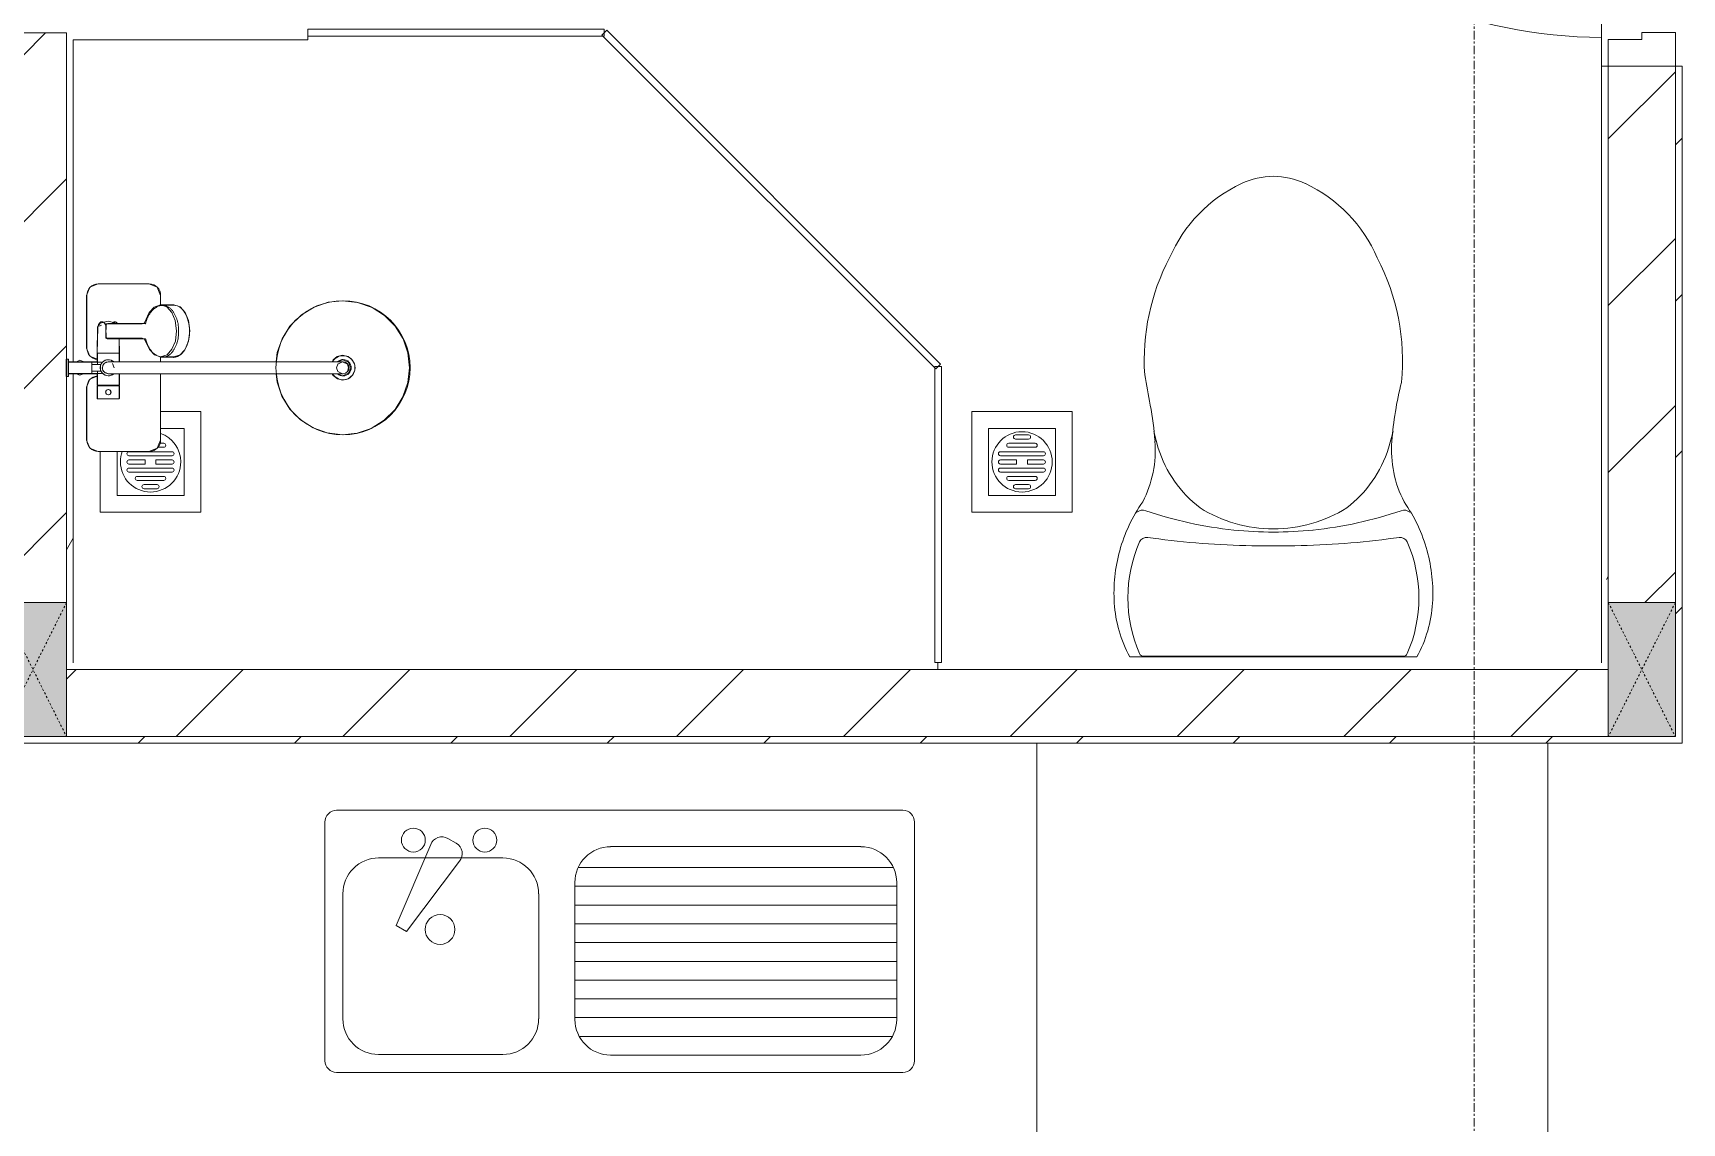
# Model space of a CAD drawing. Header units: millimetres. Extents: x 5357 to 259384, y -16348 to 109893.
# Drawn here: x 46703 to 49163, y 64260 to 65887 of the extents above; entities that cross this region are included whole.
import ezdxf

# ---------------------------------------------------------------- set-up
doc = ezdxf.new("R2010")
doc.units = ezdxf.units.MM
doc.linetypes.add('Dash', pattern=[6, 3, -3])
doc.linetypes.add('Grid Line', pattern=[22.225, 12.7, -3.175, 3.175, -3.175])
for name, color, linetype, lineweight in [('0-1', 7, 'Continuous', 5), ('A-DETL-GENF-1', 53, 'Continuous', 9), ('A-DOOR-1', 254, 'Continuous', 9), ('A-DOOR-2', 53, 'Continuous', 9), ('A-FLOR-1', 53, 'Continuous', 9), ('A-GLAZ-CURT-1', 254, 'Continuous', 9), ('A-GLAZ-CURT-2', 53, 'Continuous', 9), ('A-WALL-1', 9, 'Continuous', 18), ('A-WALL-2', 53, 'Continuous', 9), ('A-WALL-PATT-1', 10, 'Continuous', 9), ('A-WALL-PATT-2', 53, 'Continuous', 9), ('I-FURN', 30, 'Continuous', 9), ('I-FURN-1', 254, 'Continuous', 9), ('I-WALL-1', 9, 'Continuous', 18), ('I-WALL-2', 53, 'Continuous', 9), ('M-EQPM-1', 254, 'Continuous', 9), ('M-EQPM-2', 53, 'Continuous', 9), ('P-SANR-FIXT', 6, 'Continuous', 9), ('P-SANR-FIXT-1', 254, 'Continuous', 9), ('P-SANR-FIXT-2', 53, 'Continuous', 9), ('S-COLS-2', 9, 'Continuous', 18), ('S-COLS-3', 53, 'Continuous', 9), ('S-COLS-4', 254, 'Continuous', 9), ('S-COLS-HDLN-1', 53, 'Dash', 9), ('S-GRID-1', 1, 'Grid Line', 9)]:
    doc.layers.add(name, color=color, linetype=linetype, lineweight=lineweight)
pattern_1 = [(45, (0, 0), (-124.4508, 124.4508), [])]
pattern_2 = [(45, (0, 0), (-116.67262, 116.67262), [])]
pattern_3 = [(0, (0, 0), (894.08, 223.52), [73.762, -596.798, 73.762, -596.798, -3576.32]), (0, (0, 0), (894.08, 223.52), [-1341.12, 73.762, -1267.358, 73.762, -596.798, -1564.64]), (0, (0, 0), (894.08, 223.52), [-3352.8, 73.762, -373.278, 73.762, -1043.838]), (120, (335.28, 111.76), (-640.614, 662.536), [73.762, -596.798, 73.762, -4173.118]), (120, (335.28, 111.76), (-640.614, 662.536), [-744.322, -596.798, 73.762, -1267.358, -2235.2]), (120, (335.28, 111.76), (-640.614, 662.536), [-2682.24, 73.762, -596.798, 73.762, -1490.878]), (120, (335.28, 111.76), (-640.614, 662.536), [-3426.562, -373.278, 73.762, -1043.838]), (240, (447.04, 558.8), (-253.466, -886.056), [73.762, -596.798, 73.762, -4173.118]), (240, (447.04, 558.8), (-253.466, -886.056), [-744.322, -596.798, 73.762, -1267.358, -2235.2]), (240, (447.04, 558.8), (-253.466, -886.056), [-2682.24, 73.762, -596.798, 73.762, -1490.878]), (240, (447.04, 558.8), (-253.466, -886.056), [-3426.562, -373.278, 73.762, -1043.838])]

# ---------------------------------------------------------------- blocks, each defined once
blk = doc.blocks.new('DOOR_CW_01 CANH MO-PANEL KINH - DIG_02-800x2200-CỬA NHÔM KÍNH-401063-TKCS_MB CẢNH QUAN CÂY XANH')
at = {"layer": 'A-DETL-GENF-1'}
for p, q in [((-347, -182), (-347, -62)), ((-347, -62), (-307, -62)), ((-307, -62), (-307, -182)), ((-307, -182), (-347, -182)), ((-347, -196), (-341, -196)), ((-347, -638), (-347, -196)), ((-341, -196), (-341, -182)), ((-341, -182), (-313, -182)), ((-313, -182), (-313, -196)), ((-307, -196), (-313, -196)), ((-307, -196), (-307, -638)), ((-383.9, -611.2), (-377.3, -615.8)), ((-270.1, -611.2), (-276.7, -615.8)), ((-392, -637), (-392, -716.5)), ((-384, -699.5), (-384, -637)), ((-347, -638), (-341, -638)), ((-341, -652), (-341, -638)), ((-307, -638), (-313, -638)), ((-313, -638), (-313, -652)), ((-270, -699.5), (-270, -637)), ((-262, -637), (-262, -716.5)), ((-307, -652), (-347, -652)), ((-347, -652), (-347, -772)), ((-313, -652), (-341, -652)), ((-307, -772), (-307, -652)), ((-349, -703.5), (-380, -703.5)), ((-349, -692.2), (-349, -731.8)), ((-347, -692.2), (-349, -692.2)), ((-347, -692.2), (-347, -731.8)), ((-307, -692.2), (-307, -731.8)), ((-307, -692.2), (-305, -692.2)), ((-305, -692.2), (-305, -731.8)), ((-305, -703.5), (-274, -703.5)), ((-349, -720.5), (-388, -720.5)), ((-349, -731.8), (-347, -731.8)), ((-305, -731.8), (-307, -731.8)), ((-305, -720.5), (-266, -720.5)), ((-347, -772), (-307, -772))]:
    blk.add_line(p, q, dxfattribs=at)
blk.add_circle((-357, -60), 10, dxfattribs=at)
for centre, radius, start, end in [((-357, -60), 714, 268, 0), ((-347, -637), 45, 145, 180), ((-307, -637), 45, 360, 35), ((-347, -637), 37, 145, 180), ((-307, -637), 37, 0, 35), ((-380, -699.5), 4, 180, 270), ((-274, -699.5), 4, 270, 0), ((-388, -716.5), 4, 180, 270), ((-266, -716.5), 4, 270, 0)]:
    blk.add_arc(centre, radius, start, end, dxfattribs=at)
at = {"layer": 'A-DOOR-2'}
for p, q in [((-400, -50), (-400, 50)), ((-400, 50), (-350, 50)), ((-350, 50), (-350, 0)), ((350, 0), (350, 50)), ((350, 50), (400, 50)), ((400, 50), (400, -50)), ((-360, 0), (-360, -50)), ((-350, 0), (-360, 0)), ((360, 0), (350, 0)), ((360, -50), (360, 0)), ((-360, -50), (-400, -50)), ((-357, -50), (-332, -50)), ((400, -50), (360, -50))]:
    blk.add_line(p, q, dxfattribs=at)
blk = doc.blocks.new('TOILET - TOILET-348229-TKCS_MB CẢNH QUAN CÂY XANH')
at = {"layer": 'P-SANR-FIXT-2'}
for p, q in [((214.2, -19.1), (-214.2, -19.1)), ((194, -19.9), (-194, -19.9)), ((-171.7, -330.3), (-178.6, -355.5)), ((171.7, -330.3), (178.6, -355.5))]:
    blk.add_line(p, q, dxfattribs=at)
for centre, radius, start, end in [((-46.1, -111.1), 191.6, 151.2809, 176.4513), ((-9.8, -107.2), 207.3, 156.2862, 203.7138), ((-193.7, -26.4), 6.48, 92.3168, 156.2862), ((193.7, -26.4), 6.48, 23.7138, 87.6832), ((9.8, -107.2), 207.3, 336.2862, 23.7138), ((46.1, -111.1), 191.6, 3.5487, 28.7191), ((1.9, -114.1), 239.7, 176.4513, 195.2961), ((-1.9, -114.1), 239.7, 344.7039, 3.5487), ((-4, -115.7), 233.6, 195.2961, 215.2147), ((-189.1, -185.5), 11.7, 205.4105, 277.5788), ((178.9, -2951.3), 2778.4, 97.2351, 97.5788), ((-14.3, -1400.4), 1215.6, 90.3974, 97.407), ((0, -3462.8), 3278, 89.6026, 90.3974), ((14.3, -1400.4), 1215.6, 82.593, 89.6026), ((-178.9, -2951.3), 2778.4, 82.4212, 82.7649), ((189.1, -185.5), 11.7, 262.4212, 334.5895), ((4, -115.7), 233.6, 324.7853, 344.7039), ((0.6, -792.1), 586.9, 95.8322, 108.9927), ((0, -416), 206.1, 90, 122.0732), ((0, -786.7), 581.5, 84.1678, 95.8322), ((0, -416), 206.1, 57.9268, 90), ((-0.6, -792.1), 586.9, 71.0073, 84.1678), ((-195, -224.1), 13.8, 230.6724, 288.9927), ((-0.4, -384), 179.5, 127.4036, 162.5964), ((0.4, -384), 179.5, 17.4036, 52.5964), ((195, -224.1), 13.8, 251.0073, 309.3276), ((-343.5, -327.4), 167.3, 355.4559, 27.38), ((343.5, -327.4), 167.3, 152.62, 184.5441), ((-719.2, -297.5), 544.3, 346.0536, 355.4559), ((719.2, -297.5), 544.3, 184.5441, 190.2879), ((-1948.3, -805.1), 2171.2, 9.681, 10.8949), ((137.1, -461.2), 329.8, 174.3487, 207.6878), ((-137.1, -461.2), 329.8, 332.3122, 3.6835), ((45.1, -528.6), 217.6, 203.2216, 244.7718), ((-45.1, -528.6), 217.6, 295.2282, 336.7784), ((0, -624.4), 111.7, 244.7718, 295.2282)]:
    blk.add_arc(centre, radius, start, end, dxfattribs=at)
blk = doc.blocks.new('HE BEP A - HE BEP A-V20-TKCS_MB CẢNH QUAN CÂY XANH')
at = {"layer": 'I-FURN'}
for p, q in [((3.5, -605.3), (3.5, -11)), ((765.9, -11), (765.9, -605.3)), ((765.9, -11), (765.9, -605.3)), ((1810.5, -114.2), (965.9, -114.2)), ((948.4, -131.7), (948.4, -487.8)), ((1028.4, -139.9), (1401.8, -139.9)), ((1562.5, -140.8), (1747.9, -140.8)), ((1828, -487.8), (1828, -131.7)), ((981.5, -167.9), (1448.7, -167.9)), ((975, -397.7), (975, -193.3)), ((975, -195.9), (1455.1, -195.9)), ((1455.1, -193.3), (1455.1, -397.7)), ((1509.1, -380.9), (1509.1, -194.2)), ((1801.3, -194.2), (1801.3, -380.9)), ((975, -223.9), (1455.1, -223.9)), ((975, -251.9), (1455.1, -251.9)), ((975, -279.9), (1455.1, -279.9)), ((975, -307.9), (1455.1, -307.9)), ((975, -335.9), (1455.1, -335.9)), ((1706.2, -324.4), (1627.3, -429.4)), ((1670.1, -454.1), (1721.6, -333.3)), ((1721.6, -333.3), (1706.2, -324.4)), ((975, -363.9), (1455.1, -363.9)), ((975, -391.9), (1455.1, -391.9)), ((979.9, -419.9), (1450.3, -419.9)), ((1747.9, -434.2), (1562.5, -434.2)), ((1401.8, -451.1), (1028.4, -451.1)), ((1644.6, -463.3), (1632.2, -456.1)), ((965.9, -505.3), (1810.5, -505.3))]:
    blk.add_line(p, q, dxfattribs=at)
for centre, radius in [((1656.3, -327.5), 22.2), ((1589.4, -460.9), 17.8), ((1696.1, -460.9), 17.8)]:
    blk.add_circle(centre, radius, dxfattribs=at)
for centre, radius, start, end in [((965.9, -131.7), 17.5, 90, 180), ((1810.5, -131.7), 17.5, 0, 90), ((1028.4, -193.3), 53.3, 90, 180), ((1401.8, -193.3), 53.3, 0, 90), ((1562.5, -194.2), 53.3, 90, 180), ((1747.9, -194.2), 53.3, 0, 90), ((1562.5, -380.9), 53.3, 180, 270), ((1747.9, -380.9), 53.3, 270, 0), ((1028.4, -397.7), 53.3, 180, 270), ((1401.8, -397.7), 53.3, 270, 0), ((1641, -440.7), 17.8, 140.5382, 240.0479), ((1653.4, -447.9), 17.8, 240.0479, 339.4621), ((965.9, -487.8), 17.5, 180, 270), ((1810.5, -487.8), 17.5, 270, 0)]:
    blk.add_arc(centre, radius, start, end, dxfattribs=at)
at = {"layer": 'I-FURN-1'}
blk.add_line((3.5, -605.3), (3.5, -11), dxfattribs=at)
blk = doc.blocks.new('93925000_0001 - 93925000_top_dwg_93925000_T-348115-TKCS_MB CẢNH QUAN CÂY XANH')
at = {"layer": 'P-SANR-FIXT'}
for p, q in [((-125, -47.4), (-125, -123.4)), ((-29.3, -30.4), (-108, -30.4)), ((-46.3, -78.4), (-46.3, -46.7)), ((-27.2, -47.1), (-26.1, -47.1)), ((21.5, -45.9), (60.6, -46.7)), ((29.3, -30.4), (108, -30.4)), ((125, -47.4), (125, -123.4)), ((-9, -412.5), (-9, -62.5)), ((9, -62.5), (9, -412.5)), ((43, -64.7), (43, -117.7)), ((65.8, -117.7), (65.8, -64.7)), ((-27.2, -77.9), (-26.1, -77.9)), ((43, -78.7), (21.5, -79.2)), ((42.7, -117.9), (42.7, -117.9)), ((43.2, -117.6), (43.2, -117.5)), ((65.6, -117.5), (65.6, -117.6)), ((66.1, -117.9), (66.1, -117.9)), ((-108, -140.4), (-9, -140.4)), ((9, -140.4), (16.1, -140.4)), ((15.4, -159.1), (15.8, -143.3)), ((108, -140.4), (92.7, -140.4)), ((93, -143.3), (93.4, -159.1))]:
    blk.add_line(p, q, dxfattribs=at)
at = {"layer": 'P-SANR-FIXT', "flags": 128}
for points in [[(-45.8, -46.1), (-27.2, -46.1), (-27.2, -78.9), (-45.8, -78.9)], [(-26.1, -46), (-26.1, -78.9), (-9, -79)], [(21.5, -47.4), (21.5, -79.1), (9, -79)]]:
    blk.add_lwpolyline(points, dxfattribs=at)
at = {"layer": 'P-SANR-FIXT'}
for centre, radius in [((-36.5, -62.5), 3.95), ((0, -412.5), 100)]:
    blk.add_circle(centre, radius, dxfattribs=at)
for centre, radius, start, end in [((-108, -47.4), 17, 90, 180), ((-45.8, -46.6), 0.5, 90, 180), ((-29.3, -47.4), 17, 4.7626, 90), ((29.3, -47.4), 17, 90, 175.2374), ((59.7, -57.1), 10.5, 38.6491, 85.492), ((108, -47.4), 17, 360, 90), ((0, -62.5), 12, 318.5904, 221.4096), ((0, -62.5), 9, 90, 180.0008), ((0, -62.5), 9, 360, 90), ((45.7, -61.8), 2.59, 155.1929, 175.7071), ((45.9, -61.8), 2.75, 130.8294, 155.1929), ((46.1, -62.1), 3.08, 110.5459, 130.8294), ((54.4, -334.8), 275.9, 88.2683, 91.7343), ((-11.1, -67.1), 76.9, 1.7693, 4.1075), ((65.2, -72.4), 3.46, 323.2522, 79.3541), ((-45.8, -78.4), 0.5, 180, 270), ((50.6, -157.9), 40.5, 119.697, 121.1761), ((51, -158.7), 41.5, 117.0276, 119.7085), ((52.2, -161.1), 44.1, 113.3199, 117.0258), ((51.7, -159.9), 42.8, 109.7779, 113.2977), ((52.5, -162.2), 45.2, 106.1472, 109.7766), ((53.2, -164.5), 47.7, 103.9355, 106.1665), ((39.1, -108.2), 10.4, 284.3956, 285.5116), ((40.8, -114.2), 4.19, 285.5116, 289.9665), ((40.2, -112.5), 6, 289.9665, 292.7061), ((41.4, -115.3), 2.96, 292.7061, 296.5405), ((41.3, -115.1), 3.16, 296.9591, 300.8286), ((41.8, -115.8), 2.26, 300.8286, 305.287), ((42.1, -116.4), 1.64, 305.287, 309.9326), ((42.6, -116.9), 0.906, 309.9326, 315.24), ((66.5, -116.6), 1.39, 229.6335, 235.1234), ((66.3, -116.8), 1.08, 225.1702, 229.6335), ((67.3, -115.4), 2.79, 235.1234, 238.7439), ((67.2, -115.6), 2.6, 238.7439, 243.4573), ((67.8, -114.4), 3.89, 243.9189, 246.8313), ((68.1, -113.8), 4.52, 246.843, 250.4792), ((68.3, -113.2), 5.24, 250.478, 254.0406), ((68.5, -112.7), 5.75, 254.0357, 256.0561), ((55.4, -165.2), 48.4, 73.8659, 76.0481), ((56.2, -162.4), 45.5, 70.241, 73.86), ((57.4, -159.2), 42.1, 66.6693, 70.2637), ((56.5, -161.3), 44.3, 62.9815, 66.6728), ((58, -158.4), 41.1, 60.2783, 62.9855), ((57.7, -158.9), 41.7, 58.8444, 60.2824), ((-108, -123.4), 17, 180, 270), ((32.6, -143.6), 16.9, 172.414, 179.1297), ((33.7, -143.7), 17.9, 164.9525, 172.4168), ((35.2, -144.2), 19.5, 157.9614, 164.9563), ((37.1, -144.9), 21.6, 151.4775, 157.9654), ((39.3, -146.1), 24, 145.4892, 151.4815), ((41.5, -147.6), 26.8, 139.9517, 145.4927), ((43.6, -149.4), 29.5, 134.7867, 139.9744), ((46.2, -152), 33.2, 130.0223, 134.7808), ((47.7, -153.8), 35.5, 125.4414, 130.0144), ((49.9, -156.8), 39.2, 121.1773, 125.4365), ((59.2, -156.4), 38.7, 54.5377, 58.8482), ((60.9, -154), 35.8, 50.0034, 54.5405), ((62.8, -151.7), 32.8, 45.1921, 50.0042), ((65, -149.6), 29.8, 40.0487, 45.1896), ((87.6, -128.4), 1.5, 180, 187.5386), ((87.6, -128.4), 1.5, 258.6057, 270), ((67.2, -147.7), 26.8, 34.5125, 40.0422), ((69.4, -146.2), 24.2, 28.5363, 34.4919), ((73.8, -143.9), 19.2, 21.6374, 28.9183), ((71.2, -145), 22.1, 15.4436, 21.6374), ((76.8, -143.4), 16.2, 7.1859, 15.4436), ((73.9, -143.8), 19.1, 1.2699, 7.1859), ((108, -123.4), 17, 270, 360), ((32.7, -159), 17.3, 181.3198, 222.2619), ((76, -159), 17.4, 317.3098, 358.6393), ((54.2, -123), 60.6, 259.1395, 270.1494), ((54.2, -119.5), 64.1, 270.1494, 280.3637), ((0, -412.5), 18, 120.2491, 59.7509), ((0, -412.5), 12.2, 137.7946, 42.2054), ((0, -412.5), 9, 180, 0)]:
    blk.add_arc(centre, radius, start, end, dxfattribs=at)
for points, degree in [([(-12.9, 0), (-12.9, -1.5), (-12.9, -3)], 2), ([(12.9, 0), (0, 0), (-12.8, 0)], 2), ([(12.8, 0), (12.9, 0), (12.9, 0)], 2), ([(12.9, 0), (12.9, -1.5), (12.9, -3)], 2), ([(-12.9, -3), (0, -3), (12.8, -3)], 2), ([(-12.8, -3), (-12.9, -3), (-12.9, -3)], 2), ([(-8.5, -3.8), (-8.5, -20.9), (-8.5, -38)], 2), ([(8.5, -3.8), (8.5, -20.9), (8.5, -38)], 2), ([(-5, -46), (-15.5, -46), (-26.1, -46)], 2), ([(-8.5, -38), (0, -38), (8.5, -38)], 2), ([(-5, -38), (-5, -44.8), (-5, -51.6)], 2), ([(5, -38), (5, -44.8), (5, -51.6)], 2), ([(5, -46), (13.3, -46), (21.5, -46)], 2), ([(43.2, -61.6), (43.1, -62.2), (43.3, -62.8), (43, -63.5), (43, -64.1), (43, -64.7)], 5), ([(46.1, -59), (45.8, -59), (45.6, -59), (45.4, -59.1), (45.2, -59.1), (45, -59.2)], 5), ([(65.6, -61.6), (65.6, -60.8), (65.5, -60), (64.3, -59), (63.5, -59), (62.7, -59)], 5), ([(42.8, -182.5), (33, -180.6), (24.7, -176.4), (19.9, -170.7)], 3), ([(88.8, -170.8), (83.9, -176.5), (75.6, -180.7), (65.8, -182.5)], 3)]:
    blk.add_open_spline(points, degree=degree, dxfattribs=at)
for points, weights in [([(-9.3, -3), (-8.5, -3), (-8.5, -3.8)], [1, 0.707106775639, 1]), ([(9.3, -3), (8.5, -3), (8.5, -3.8)], [1, 0.707106765177, 1]), ([(21.5, -45.9), (21.5, -45.7), (21.5, -47.4)], [0.874147445041, 0.908470869121, 1]), ([(67.9, -74.4), (66.9, -75.7), (65.8, -76.4)], [1, 0.991614392871, 1]), ([(54.4, -167.3), (15.8, -167.3), (15.8, -143.6)], [1, 0.707106781187, 1]), ([(93, -143.6), (93, -167.3), (54.4, -167.3)], [1, 0.707106781187, 1])]:
    blk.add_rational_spline(points, weights, degree=2, dxfattribs=at)
blk.add_open_spline([(68, -50.6), (68.4, -51.1), (68.6, -51.7), (68.7, -53.5), (68.2, -54.7), (66.1, -57), (64.6, -58.1), (62.7, -59)], degree=3, knots=[0.3623591, 0.3623591, 0.3623591, 0.3623591, 0.4991435, 0.4991435, 0.7494159, 0.7494159, 0.9564651, 0.9564651, 0.9564651, 0.9564651], dxfattribs=at)
blk = doc.blocks.new('93925000_0001 - 93925000_top_dwg-348114-TKCS_MB CẢNH QUAN CÂY XANH')
blk.add_blockref('93925000_0001 - 93925000_top_dwg_93925000_T-348115-TKCS_MB CẢNH QUAN CÂY XANH', (0, 0))
blk = doc.blocks.new('93925000_0001 - 93925000_3D_low_dwg-348120-TKCS_MB CẢNH QUAN CÂY XANH')
at = {"layer": 'P-SANR-FIXT'}
for p, q in [((-13, 0.4), (-12.1, 0.4)), ((-13, 0.4), (-11.6, 0.4)), ((-13, 0.4), (-12.1, 0.4)), ((-13, 0.4), (-11.6, 0.4)), ((-13, -2.4), (-13, 0.4)), ((-13, -2.4), (-13, 0.4)), ((-12.1, 0.4), (-9.1, 0.4)), ((-12.1, 0.4), (-9.1, 0.4)), ((-8, 0.4), (-11.6, 0.4)), ((-8, 0.4), (-11.6, 0.4)), ((-9.1, 0.4), (-5, 0.4)), ((-9.1, 0.4), (-5, 0.4)), ((-2.7, 0.4), (-8, 0.4)), ((-2.7, 0.4), (-8, 0.4)), ((-5, 0.4), (0, 0.4)), ((-5, 0.4), (0, 0.4)), ((2.9, 0.4), (-2.7, 0.4)), ((2.9, 0.4), (-2.7, 0.4)), ((0, 0.4), (5.1, 0.4)), ((0, 0.4), (5.1, 0.4)), ((8.2, 0.4), (2.9, 0.4)), ((8.2, 0.4), (2.9, 0.4)), ((5.1, 0.4), (9, 0.4)), ((5.1, 0.4), (9, 0.4)), ((11.6, 0.4), (8.2, 0.4)), ((11.6, 0.4), (8.2, 0.4)), ((9, 0.4), (12, 0.4)), ((9, 0.4), (12, 0.4)), ((13, 0.4), (11.6, 0.4)), ((13, 0.4), (11.6, 0.4)), ((12, 0.4), (13, 0.4)), ((12, 0.4), (13, 0.4)), ((13, -2.4), (13, 0.4)), ((13, -2.4), (13, 0.4)), ((-12.1, -2.4), (-13, -2.4)), ((-13, -2.4), (-11.6, -2.4)), ((-12.1, -2.4), (-13, -2.4)), ((-13, -2.4), (-11.6, -2.4)), ((-9.1, -2.4), (-12.1, -2.4)), ((-9.1, -2.4), (-12.1, -2.4)), ((-11.6, -2.4), (-8.5, -2.4)), ((-11.6, -2.4), (-8.9, -2.4)), ((-11.1, -20.1), (-8.9, -14.6)), ((-8.9, -25.2), (-11.1, -20.1)), ((-5, -2.4), (-9.1, -2.4)), ((-8.9, -45.6), (-8.9, -2.4)), ((-6.1, -2.4), (-8.5, -2.4)), ((-8.5, -52.2), (-8.5, -2.4)), ((-0.3, -2.4), (-6.1, -2.4)), ((0, -2.4), (-5, -2.4)), ((-0.3, -2.4), (6.1, -2.4)), ((5.1, -2.4), (0, -2.4)), ((5.1, -2.4), (9, -2.4)), ((6.1, -2.4), (8.5, -2.4)), ((11.6, -2.4), (8.5, -2.4)), ((8.5, -2.4), (8.5, -52.2)), ((8.9, -2.4), (8.9, -45.6)), ((11.6, -2.4), (8.9, -2.4)), ((11.1, -20.1), (8.9, -15)), ((8.9, -25.6), (11.1, -20.1)), ((9, -2.4), (12, -2.4)), ((9, -2.4), (12, -2.4)), ((13, -2.4), (11.6, -2.4)), ((13, -2.4), (11.6, -2.4)), ((12, -2.4), (13, -2.4)), ((12, -2.4), (13, -2.4)), ((-125, -47), (-120, -35)), ((-120, -35), (-125, -47)), ((-125, -123), (-125, -47)), ((-125, -47), (-125, -123)), ((-120, -35), (-108, -30)), ((-108, -30), (-120, -35)), ((-108, -30), (-29.2, -30)), ((-29.2, -30), (-108, -30)), ((-46.3, -45.7), (-27.2, -45.6)), ((-46.3, -46.9), (-46.3, -45.7)), ((-46.3, -45.7), (-46.3, -46.9)), ((-46.3, -50.5), (-46.3, -46.9)), ((-29.2, -30), (-17.2, -35)), ((-17.2, -35), (-29.2, -30)), ((-27.2, -46.8), (-27.2, -45.6)), ((-27.2, -45.6), (-27.2, -46.8)), ((-27.2, -46.8), (-27.2, -50.4)), ((-26.1, -46.8), (-26.1, -45.6)), ((-8.5, -45.6), (-26.1, -45.6)), ((-26.1, -46.8), (-26.1, -50.4)), ((-17.2, -35), (-12.8, -45.6)), ((-12.8, -45.6), (-17.2, -35)), ((21.5, -45.6), (8.5, -45.6)), ((17.2, -35), (12.8, -45.6)), ((12.8, -45.6), (17.2, -35)), ((17.2, -35), (29.2, -30)), ((17.2, -35), (29.2, -30)), ((21.5, -45.6), (60.6, -46.1)), ((21.5, -46.8), (21.5, -45.6)), ((21.5, -46.8), (21.5, -50.4)), ((29.2, -30), (108, -30)), ((108, -30), (29.2, -30)), ((60.6, -46.1), (66.7, -50.3)), ((108, -30), (120, -35)), ((120, -35), (108, -30)), ((120, -35), (125, -47)), ((125, -47), (120, -35)), ((125, -47), (125, -123)), ((125, -123), (125, -47)), ((-46.3, -50.5), (-46.3, -56.1)), ((-46.3, -56.1), (-46.3, -62.1)), ((-46.3, -68.1), (-46.3, -62.1)), ((-46.3, -73.7), (-46.3, -68.1)), ((-46.3, -77.3), (-46.3, -73.7)), ((-40.5, -62.1), (-39.4, -59.4)), ((-40.5, -62.1), (-39.3, -64.9)), ((-36.6, -58.1), (-39.4, -59.4)), ((-36.5, -66.1), (-39.3, -64.9)), ((-36.6, -58.1), (-33.6, -59.3)), ((-33.6, -64.8), (-36.5, -66.1)), ((-33.6, -59.3), (-32.5, -62.1)), ((-33.6, -64.8), (-32.5, -62.1)), ((-27.2, -56), (-27.2, -50.4)), ((-27.2, -62.1), (-27.2, -56)), ((-27.2, -68.2), (-27.2, -62.1)), ((-27.2, -73.8), (-27.2, -68.2)), ((-27.2, -77.4), (-27.2, -73.8)), ((-26.1, -56), (-26.1, -50.4)), ((-26.1, -62.1), (-26.1, -56)), ((-26.1, -68.2), (-26.1, -62.1)), ((-26.1, -73.8), (-26.1, -68.2)), ((-26.1, -77.4), (-26.1, -73.8)), ((-11.1, -57.5), (-12, -62.1)), ((-11.2, -57.7), (-12, -62.1)), ((-12, -62.1), (-11.2, -66.5)), ((-12, -62.1), (-11.2, -66.5)), ((-8.5, -53.6), (-11.2, -57.7)), ((-8.5, -53.6), (-11.2, -57.7)), ((-11.1, -57.5), (-11.2, -57.7)), ((-11.1, -66.7), (-11.2, -66.5)), ((-11.2, -66.5), (-9, -69.8)), ((-11.1, -66.7), (-9, -69.9)), ((-5.4, -54.9), (-9, -62.1)), ((-9, -62.1), (-9, -66.3)), ((-9, -79.5), (-9, -66.3)), ((-4.4, -50.9), (-8.5, -53.6)), ((-4.4, -50.9), (-8.5, -53.6)), ((-5.4, -54.9), (-6.9, -57.9)), ((0, -53.1), (-5.4, -54.9)), ((-4.6, -51), (-4.4, -50.9)), ((0, -50.1), (-4.4, -50.9)), ((4.4, -50.9), (0, -50.1)), ((6.4, -68.5), (0, -71.1)), ((4.4, -50.9), (4.6, -51)), ((4.4, -50.9), (8.5, -53.6)), ((4.4, -50.9), (8.5, -53.6)), ((9, -62.1), (6.4, -55.7)), ((11.1, -57.5), (8.5, -53.6)), ((11.2, -57.7), (8.5, -53.6)), ((11.2, -57.7), (8.5, -53.6)), ((9, -62.1), (9, -66.5)), ((9, -79.6), (9, -66.5)), ((9, -69.8), (11.2, -66.5)), ((9, -69.8), (11.2, -66.5)), ((9, -69.8), (11.1, -66.7)), ((11.1, -57.5), (11.2, -57.7)), ((11.1, -66.7), (12, -62.1)), ((11.1, -66.7), (11.2, -66.5)), ((12, -62.1), (11.2, -57.7)), ((12, -62.1), (11.2, -57.7)), ((11.2, -66.5), (12, -62.1)), ((21.5, -56), (21.5, -50.4)), ((21.5, -62.1), (21.5, -56)), ((21.5, -68.2), (21.5, -62.1)), ((21.5, -73.8), (21.5, -68.2)), ((21.5, -77.4), (21.5, -73.8)), ((43.3, -68.3), (43.8, -62.2)), ((43.3, -68.3), (44.3, -66.2)), ((44.3, -70.3), (43.3, -68.3)), ((44.3, -58.6), (44.2, -112.9)), ((65.4, -58.6), (44.3, -58.6)), ((63.6, -52.2), (62.2, -49.2)), ((65.4, -58.6), (65.4, -112.9)), ((66.3, -68.3), (65.8, -61.6)), ((66.7, -50.3), (69.5, -62.1)), ((66.7, -73.9), (69.5, -62.1)), ((-46.3, -78.5), (-46.3, -77.3)), ((-46.3, -78.5), (-46.3, -77.3)), ((-46.3, -78.5), (-27.2, -78.6)), ((-27.2, -77.4), (-27.2, -78.6)), ((-27.2, -78.6), (-27.2, -77.4)), ((-26.1, -78.6), (-26.1, -77.4)), ((-26.1, -78.6), (-9, -78.6)), ((-9, -79.5), (-9, -94.5)), ((-9, -94.5), (-9, -122.1)), ((9, -78.6), (21.5, -78.6)), ((9, -79.6), (9, -94.6)), ((9, -94.6), (9, -122.1)), ((21.5, -78.6), (21.5, -77.4)), ((21.5, -78.6), (44.3, -78.3)), ((-9, -122.1), (-9, -352.1)), ((9, -352.1), (9, -122.1)), ((42.7, -116.4), (27.2, -123.6)), ((44.2, -112.9), (42.7, -116.4)), ((65.4, -112.9), (67, -116.4)), ((67, -116.4), (82.2, -123.4)), ((-120, -135), (-125, -123)), ((-125, -123), (-120, -135)), ((-108, -140), (-120, -135)), ((-120, -135), (-108, -140)), ((-8.8, -140), (-108, -140)), ((-108, -140), (-8.8, -140)), ((16.1, -140), (8.8, -140)), ((8.8, -140), (16.1, -140)), ((16, -140.4), (19, -131.1)), ((16, -140.4), (16, -160.1)), ((19.3, -150.1), (16, -140.4)), ((27.2, -123.6), (19, -131.1)), ((82.2, -123.4), (90.4, -130.7)), ((90.4, -130.7), (93.7, -140.4)), ((90.7, -149.6), (93.7, -140.4)), ((108, -140), (93.6, -140)), ((93.6, -140), (108, -140)), ((93.7, -140.4), (93.7, -160.1)), ((108, -140), (120, -135)), ((108, -140), (120, -135)), ((125, -123), (120, -135)), ((120, -135), (125, -123)), ((16, -160.1), (18.8, -169)), ((19.3, -169.7), (16, -160.1)), ((27.5, -157.3), (19.3, -150.1)), ((25.5, -175.3), (19.3, -169.7)), ((27.5, -157.3), (39.8, -162.4)), ((39.8, -162.4), (54.8, -164.2)), ((70.6, -162.2), (54.8, -164.2)), ((70.6, -162.2), (82.5, -157.2)), ((90.7, -149.6), (82.5, -157.2)), ((90.7, -169.3), (82.5, -176.8)), ((93.7, -160.1), (90.7, -169.3)), ((39.8, -182), (27.5, -177)), ((39.6, -182), (54.8, -183.9)), ((39.8, -182), (54.8, -183.9)), ((54.8, -183.9), (70.6, -181.9)), ((54.8, -183.9), (69.3, -182.2)), ((82.5, -176.8), (70.6, -181.9)), ((82.2, -177), (79.6, -178.1)), ((-21.4, -314.2), (-42.5, -321.4)), ((-9, -312.8), (-21.4, -314.2)), ((22.5, -314.4), (9, -312.9)), ((43, -321.6), (22.5, -314.4)), ((-61.8, -333.3), (-77.7, -348.9)), ((-42.5, -321.4), (-61.8, -333.3)), ((61.9, -333.3), (43, -321.6)), ((78.8, -350.3), (61.9, -333.3)), ((-89.8, -367.9), (-97.3, -388.9)), ((-77.7, -348.9), (-89.8, -367.9)), ((-9, -374.4), (-9, -352.1)), ((9, -374.3), (9, -352.1)), ((90.5, -369.3), (78.8, -350.3)), ((-97.3, -388.9), (-100, -411.9)), ((-9, -394.7), (-9, -374.4)), ((9, -394.5), (9, -374.3)), ((97.6, -390.1), (90.5, -369.3)), ((100, -411.9), (97.6, -390.1)), ((-100, -411.9), (-97.6, -433.8)), ((-16.7, -404), (-18.5, -411.9)), ((-18.5, -411.9), (-18.5, -411.9)), ((-18.5, -411.9), (-16.5, -420.1)), ((-11.8, -397.7), (-16.7, -404)), ((-12, -411.9), (-9, -404.4)), ((-8.3, -420.6), (-12, -411.9)), ((-9, -396.3), (-11.8, -397.7)), ((-9, -394.7), (-9, -407.6)), ((-5.4, -404.7), (-9, -411.9)), ((-9, -407.6), (-9, -411.9)), ((-9, -411.9), (-9, -411.9)), ((-5.4, -404.7), (-6.3, -405.5)), ((-5.4, -404.7), (0, -402.9)), ((5.4, -404.7), (0, -402.9)), ((9, -411.9), (5.4, -404.7)), ((5.4, -404.7), (6.2, -405.4)), ((5.4, -419.1), (9, -411.6)), ((5.4, -419.1), (9, -411.9)), ((8.7, -420.2), (12, -411.9)), ((9, -394.5), (9, -407.4)), ((11.7, -397.6), (9, -396.3)), ((12, -411.9), (9, -404.9)), ((9, -411.9), (9, -407.4)), ((9, -411.6), (9, -411.9)), ((11.7, -397.6), (16.7, -403.7)), ((11.7, -397.6), (16.7, -403.7)), ((18.5, -411.9), (16.5, -420.1)), ((16.7, -403.7), (18.5, -411.9)), ((16.7, -403.7), (18.5, -411.9)), ((18.5, -411.9), (18.5, -411.9)), ((100, -411.9), (97.5, -433.9)), ((-97.6, -433.8), (-90.5, -454.4)), ((-16.5, -420.1), (-11.3, -426.5)), ((-11.3, -426.5), (-3.9, -430)), ((0, -423.9), (-8.3, -420.6)), ((-5.4, -419.1), (-6.2, -418.4)), ((0, -420.9), (-5.4, -419.1)), ((0, -420.9), (-5.4, -419.1)), ((-3.9, -430), (4.1, -429.9)), ((5.4, -419.1), (0, -420.9)), ((5.4, -419.1), (0, -420.9)), ((8.7, -420.2), (0, -423.9)), ((4.1, -429.9), (11.7, -426.2)), ((6.2, -418.4), (5.4, -419.1)), ((16.5, -420.1), (11.7, -426.2)), ((89.8, -455.8), (97.5, -433.9)), ((-90.5, -454.4), (-78.4, -473.9)), ((78, -474.5), (89.8, -455.8)), ((-78.4, -473.9), (-62.2, -490.2)), ((-62.2, -490.2), (-43.5, -501.9)), ((42.9, -502.2), (61.9, -490.4)), ((61.9, -490.4), (78, -474.5)), ((-43.5, -501.9), (-22.2, -509.4)), ((-22.2, -509.4), (-0.1, -511.9)), ((-0.1, -511.9), (22.1, -509.4)), ((22.1, -509.4), (42.9, -502.2))]:
    blk.add_line(p, q, dxfattribs=at)
blk = doc.blocks.new('93925000_0001 - FMM 93925000-348244-TKCS_MB CẢNH QUAN CÂY XANH')
for name in ['93925000_0001 - 93925000_3D_low_dwg-348120-TKCS_MB CẢNH QUAN CÂY XANH', '93925000_0001 - 93925000_top_dwg-348114-TKCS_MB CẢNH QUAN CÂY XANH']:
    blk.add_blockref(name, (0, 0))
blk = doc.blocks.new('THU NUOC - THU NUOC-V54-TKCS_MB CẢNH QUAN CÂY XANH')
at = {"layer": 'M-EQPM-2'}
for p, q in [((-66.3, 70.6), (-66.3, -79.4)), ((83.7, 70.6), (-66.3, 70.6)), ((83.7, -19.9), (83.7, 70.6)), ((58.7, 45.6), (-41.3, 45.6)), ((-41.3, 45.6), (-41.3, -54.4)), ((-1.1, 35.6), (18.5, 35.6)), ((18.5, 29.6), (-1.1, 29.6)), ((58.7, -19.9), (58.7, 45.6)), ((-23.3, 10.8), (40.9, 10.8)), ((40.9, 4.8), (-23.3, 4.8)), ((-11, 23.3), (28.5, 23.3)), ((28.5, 17.3), (-11, 17.3)), ((-23.3, -1.2), (0.7, -1.2)), ((0.7, -7.2), (-23.3, -7.2)), ((-23.3, -13.6), (40.9, -13.6)), ((40.9, -19.6), (-23.3, -19.6)), ((0.7, -1.2), (0.7, -7.2)), ((16.7, -1.2), (40.9, -1.2)), ((16.7, -7.2), (16.7, -1.2)), ((40.9, -7.2), (16.7, -7.2)), ((-11, -26.1), (-3.4, -26.1)), ((-3.9, -32.1), (-11, -32.1)), ((-41.3, -54.4), (-5.8, -54.4)), ((-66.3, -79.4), (-5.8, -79.4))]:
    blk.add_line(p, q, dxfattribs=at)
for centre, radius, start, end in [((8.7, -4.4), 45, 0, 180), ((8.7, -4.4), 45, 0, 180), ((-1.1, 32.6), 3, 90, 270), ((18.5, 32.6), 3, 270, 90), ((-23.3, 7.8), 3, 90, 270), ((-11, 20.3), 3, 90, 270), ((28.5, 20.3), 3, 270, 90), ((40.9, 7.8), 3, 270, 90), ((8.7, -4.4), 45, 180, 250.9482), ((8.7, -4.4), 45, 180, 250.9482), ((-23.3, -4.2), 3, 90, 270), ((-23.3, -16.6), 3, 90, 270), ((40.9, -4.2), 3, 270, 90), ((40.9, -16.6), 3, 270, 90), ((8.7, -4.4), 45, 339.7593, 360), ((8.7, -4.4), 45, 339.7593, 360), ((-11, -29.1), 3, 90, 270)]:
    blk.add_arc(centre, radius, start, end, dxfattribs=at)
blk = doc.blocks.new('THU NUOC - THU NUOC-V57-TKCS_MB CẢNH QUAN CÂY XANH')
at = {"layer": 'M-EQPM-2'}
for p, q in [((-66.3, 70.6), (-66.3, -79.4)), ((83.7, 70.6), (-66.3, 70.6)), ((83.7, -79.4), (83.7, 70.6)), ((58.7, 45.6), (-41.3, 45.6)), ((-41.3, 45.6), (-41.3, -54.4)), ((-1.1, 35.6), (18.5, 35.6)), ((18.5, 29.6), (-1.1, 29.6)), ((58.7, -54.4), (58.7, 45.6)), ((-23.3, 10.8), (40.9, 10.8)), ((40.9, 4.8), (-23.3, 4.8)), ((-11, 23.3), (28.5, 23.3)), ((28.5, 17.3), (-11, 17.3)), ((-23.3, -1.2), (0.7, -1.2)), ((0.7, -7.2), (-23.3, -7.2)), ((-23.3, -13.6), (40.9, -13.6)), ((40.9, -19.6), (-23.3, -19.6)), ((0.7, -1.2), (0.7, -7.2)), ((16.7, -1.2), (40.9, -1.2)), ((16.7, -7.2), (16.7, -1.2)), ((40.9, -7.2), (16.7, -7.2)), ((-11, -26.1), (28.5, -26.1)), ((28.5, -32.1), (-11, -32.1)), ((-1.1, -38.5), (18.5, -38.5)), ((18.5, -44.5), (-1.1, -44.5)), ((-41.3, -54.4), (58.7, -54.4)), ((-66.3, -79.4), (83.7, -79.4))]:
    blk.add_line(p, q, dxfattribs=at)
for centre, radius, start, end in [((8.7, -4.4), 45, 0, 180), ((8.7, -4.4), 45, 0, 180), ((-1.1, 32.6), 3, 90, 270), ((18.5, 32.6), 3, 270, 90), ((-23.3, 7.8), 3, 90, 270), ((-11, 20.3), 3, 90, 270), ((28.5, 20.3), 3, 270, 90), ((40.9, 7.8), 3, 270, 90), ((8.7, -4.4), 45, 180, 360), ((8.7, -4.4), 45, 180, 360), ((-23.3, -4.2), 3, 90, 270), ((-23.3, -16.6), 3, 90, 270), ((40.9, -4.2), 3, 270, 90), ((40.9, -16.6), 3, 270, 90), ((-11, -29.1), 3, 90, 270), ((-1.1, -41.5), 3, 90, 270), ((18.5, -41.5), 3, 270, 90), ((28.5, -29.1), 3, 270, 90)]:
    blk.add_arc(centre, radius, start, end, dxfattribs=at)
blk = doc.blocks.new('System Panel - Glazed-674653-TKCS_MB CẢNH QUAN CÂY XANH')
at = {"layer": 'A-GLAZ-CURT-2'}
for p, q in [((221, 5), (-221, 5)), ((-221, 5), (-221, -5)), ((221, -5), (221, 5)), ((-221, -5), (221, -5))]:
    blk.add_line(p, q, dxfattribs=at)
blk = doc.blocks.new('System Panel - Glazed-580253-TKCS_MB CẢNH QUAN CÂY XANH')
at = {"layer": 'A-GLAZ-CURT-2'}
for p, q in [((352.2, 5), (-352.2, 5)), ((-352.2, 5), (-352.2, -5)), ((352.2, -5), (352.2, 5)), ((-352.2, -5), (352.2, -5))]:
    blk.add_line(p, q, dxfattribs=at)
blk = doc.blocks.new('System Panel - Glazed-918428-TKCS_MB CẢNH QUAN CÂY XANH')
at = {"layer": 'A-GLAZ-CURT-2'}
for p, q in [((221.2, 5), (-221.2, 5)), ((-221.2, 5), (-221.2, -5)), ((221.2, -5), (221.2, 5)), ((-221.2, -5), (221.2, -5))]:
    blk.add_line(p, q, dxfattribs=at)
blk = doc.blocks.new('G1_SOF - BO TRU - 100x200-V59-TKCS_MB CẢNH QUAN CÂY XANH')
at = {"layer": 'S-COLS-3'}
blk.add_hatch(color=256, dxfattribs=at).paths.add_polyline_path([(-50, -100), (50, -100), (50, 100), (-50, 100)])
at = {"layer": 'S-COLS-2'}
for p, q in [((-50, 100), (50, 100)), ((-50, -100), (-50, 100)), ((50, 100), (50, -100)), ((50, -100), (-50, -100))]:
    blk.add_line(p, q, dxfattribs=at)
at = {"layer": 'S-COLS-HDLN-1'}
for p, q in [((50, -100), (-50, 100)), ((-50, -100), (50, 100))]:
    blk.add_line(p, q, dxfattribs=at)
blk = doc.blocks.new('NCV_TKTC_TANG 1_rvt-1-TKCS_MB CẢNH QUAN CÂY XANH')
at = {"layer": 'A-WALL-PATT-1'}
h = blk.add_hatch(dxfattribs=at)
h.set_pattern_fill('FP_2', color=256, style=0, pattern_type=2)
h.set_pattern_definition(pattern_1)
h.paths.add_polyline_path([(49052.6, 64936.9), (49052.6, 64937.6), (49052.6, 65036.9), (49152.6, 65036.9), (49152.6, 65837.4), (49052.6, 65837.4)])
h.paths.add_polyline_path([(49052.6, 66637.4), (49152.6, 66637.4), (49152.6, 66937), (49052.6, 66937), (49052.6, 66726.9)])
h.paths.add_polyline_path([(49052.6, 67837), (49152.6, 67837), (49152.6, 68136.9), (49052.6, 68136.9)])
h.paths.add_polyline_path([(49052.6, 68336.9), (49152.6, 68336.9), (49152.6, 69836.9), (49052.6, 69836.9), (49052.6, 68471)])
h = blk.add_hatch(dxfattribs=at)
h.set_pattern_fill('FP_11', color=256, style=0, pattern_type=2)
h.set_pattern_definition(pattern_3)
h.paths.add_polyline_path([(49052.6, 64936.9), (49052.6, 65837.4), (49042.6, 65837.4), (49042.6, 64936.9)])
h.paths.add_polyline_path([(49042.6, 66637.4), (49052.6, 66637.4), (49052.6, 66726.9), (49042.6, 66726.9), (49042.6, 66645.4)])
h = blk.add_hatch(dxfattribs=at)
h.set_pattern_fill('FP_2', color=256, style=0, pattern_type=2)
h.set_pattern_definition(pattern_1)
h.paths.add_polyline_path([(46652.6, 65036.9), (46752.6, 65036.9), (46752.6, 65886.9), (46652.6, 65886.9), (46652.6, 65265.6)])
h = blk.add_hatch(dxfattribs=at)
h.set_pattern_fill('FP_11', color=256, style=0, pattern_type=2)
h.set_pattern_definition(pattern_3)
h.paths.add_polyline_path([(46762.6, 64946.9), (46762.6, 65378.4), (46754.9, 65380.9), (46757.4, 65396.3), (46762.6, 65396.3), (46762.6, 65886.9), (46752.6, 65886.9), (46752.6, 64946.9)])
h = blk.add_hatch(dxfattribs=at)
h.set_pattern_fill('FP_2', color=256, style=0, pattern_type=2)
h.set_pattern_definition(pattern_1)
h.paths.add_polyline_path([(44696.3, 64836.9), (46652.6, 64836.9), (46652.6, 64936.9), (44652.6, 64936.9), (44652.6, 64836.9)])
h.paths.add_polyline_path([(46752.6, 64836.9), (49052.6, 64836.9), (49052.6, 64936.9), (46752.6, 64936.9)])
at = {"layer": 'A-WALL-PATT-2'}
h = blk.add_hatch(dxfattribs=at)
h.set_pattern_fill('FP_10', color=256, style=0, pattern_type=2)
h.set_pattern_definition(pattern_2)
h.paths.add_polyline_path([(49152.6, 64836.9), (49162.6, 64836.9), (49162.6, 65837.4), (49152.6, 65837.4), (49152.6, 65036.9)])
h.paths.add_polyline_path([(49162.6, 66637.4), (49162.6, 66937), (49152.6, 66937), (49152.6, 66637.4)])
h.paths.add_polyline_path([(49162.6, 67837), (49162.6, 68137), (49152.6, 68136.9), (49152.6, 67837)])
h = blk.add_hatch(dxfattribs=at)
h.set_pattern_fill('FP_10', color=256, style=0, pattern_type=2)
h.set_pattern_definition(pattern_2)
h.paths.add_polyline_path([(44662.6, 64826.9), (49162.6, 64826.9), (49162.6, 64836.9), (44662.6, 64836.9)])
at = {"layer": 'A-FLOR-1'}
blk.add_line((48052.6, 64947.3), (48052.6, 64936.9), dxfattribs=at)
at = {"layer": 'A-WALL-1'}
for p, q in [((46752.6, 65886.9), (46652.6, 65886.9)), ((46752.6, 65036.9), (46752.6, 65886.9)), ((49152.6, 65036.9), (49152.6, 65837.4)), ((49052.6, 64936.9), (46752.6, 64936.9)), ((46752.6, 64836.9), (49052.6, 64836.9))]:
    blk.add_line(p, q, dxfattribs=at)
at = {"layer": 'A-WALL-2'}
for p, q in [((49052.6, 65837.4), (49052.6, 64936.9)), ((49052.6, 64936.9), (49052.6, 65837.4))]:
    blk.add_line(p, q, dxfattribs=at)
at = {"layer": 'I-WALL-1'}
for p, q in [((46752.6, 65886.9), (46752.6, 65036.9)), ((47112.6, 65876.9), (47112.6, 65886.9)), ((46762.6, 65396.3), (46762.6, 65876.9)), ((46762.6, 65876.9), (47112.6, 65876.9)), ((49042.6, 65837.4), (49042.6, 64946.9)), ((49052.6, 65837.4), (49042.6, 65837.4)), ((49162.6, 65837.4), (49152.6, 65837.4)), ((49152.6, 65837.4), (49152.6, 65036.9)), ((49162.6, 64836.9), (49162.6, 65837.4)), ((46762.6, 64946.9), (46762.6, 65378.4)), ((49042.6, 64936.9), (49052.6, 64936.9)), ((44662.6, 64826.9), (49162.6, 64826.9)), ((49052.6, 64836.9), (46752.6, 64836.9)), ((49162.6, 64826.9), (49162.6, 64836.9))]:
    blk.add_line(p, q, dxfattribs=at)
at = {"layer": 'I-WALL-2'}
blk.add_line((49042.6, 65837.4), (49042.6, 66637.4), dxfattribs=at)
at = {"layer": 'A-DOOR-1', "rotation": 270.0000000000009}
blk.add_blockref('DOOR_CW_01 CANH MO-PANEL KINH - DIG_02-800x2200-CỬA NHÔM KÍNH-401063-TKCS_MB CẢNH QUAN CÂY XANH', (49102.6, 66237.4), dxfattribs=at)
at = {"layer": 'A-GLAZ-CURT-1'}
for name, p, rotation in [('System Panel - Glazed-918428-TKCS_MB CẢNH QUAN CÂY XANH', (47333.7, 65887.4), 180), ('System Panel - Glazed-580253-TKCS_MB CẢNH QUAN CÂY XANH', (47803.9, 65638.3), 135.0000000000004), ('System Panel - Glazed-674653-TKCS_MB CẢNH QUAN CÂY XANH', (48053, 65168.3), 90.00000000000011)]:
    blk.add_blockref(name, p, dxfattribs=dict(at, rotation=rotation))
at = {"layer": 'I-FURN-1', "rotation": 180}
blk.add_blockref('HE BEP A - HE BEP A-V20-TKCS_MB CẢNH QUAN CÂY XANH', (48966.1, 64221.6), dxfattribs=at)
at = {"layer": 'M-EQPM-1', "rotation": 180}
for name, p in [('THU NUOC - THU NUOC-V54-TKCS_MB CẢNH QUAN CÂY XANH', (46886.7, 65242.5)), ('THU NUOC - THU NUOC-V57-TKCS_MB CẢNH QUAN CÂY XANH', (48186.7, 65242.5))]:
    blk.add_blockref(name, p, dxfattribs=at)
at = {"layer": 'P-SANR-FIXT-1'}
for name, p, rotation in [('TOILET - TOILET-348229-TKCS_MB CẢNH QUAN CÂY XANH', (48553, 64936.9), 180), ('93925000_0001 - FMM 93925000-348244-TKCS_MB CẢNH QUAN CÂY XANH', (46752.6, 65387.4), 90.00000000000011)]:
    blk.add_blockref(name, p, dxfattribs=dict(at, rotation=rotation))
at = {"layer": 'S-COLS-4', "rotation": 180}
for p in [(46702.6, 64936.9), (49102.6, 64936.9)]:
    blk.add_blockref('G1_SOF - BO TRU - 100x200-V59-TKCS_MB CẢNH QUAN CÂY XANH', p, dxfattribs=at)

msp = doc.modelspace()

# ---------------------------------------------------------------- linework, layer by layer
at = {"layer": 'S-GRID-1'}
msp.add_line((48852.6, 20960.6), (48852.6, 80482.7), dxfattribs=at)

# ---------------------------------------------------------------- block references
at = {"layer": '0-1'}
msp.add_blockref('NCV_TKTC_TANG 1_rvt-1-TKCS_MB CẢNH QUAN CÂY XANH', (0, 0), dxfattribs=at)

doc.saveas('drawing.dxf')
